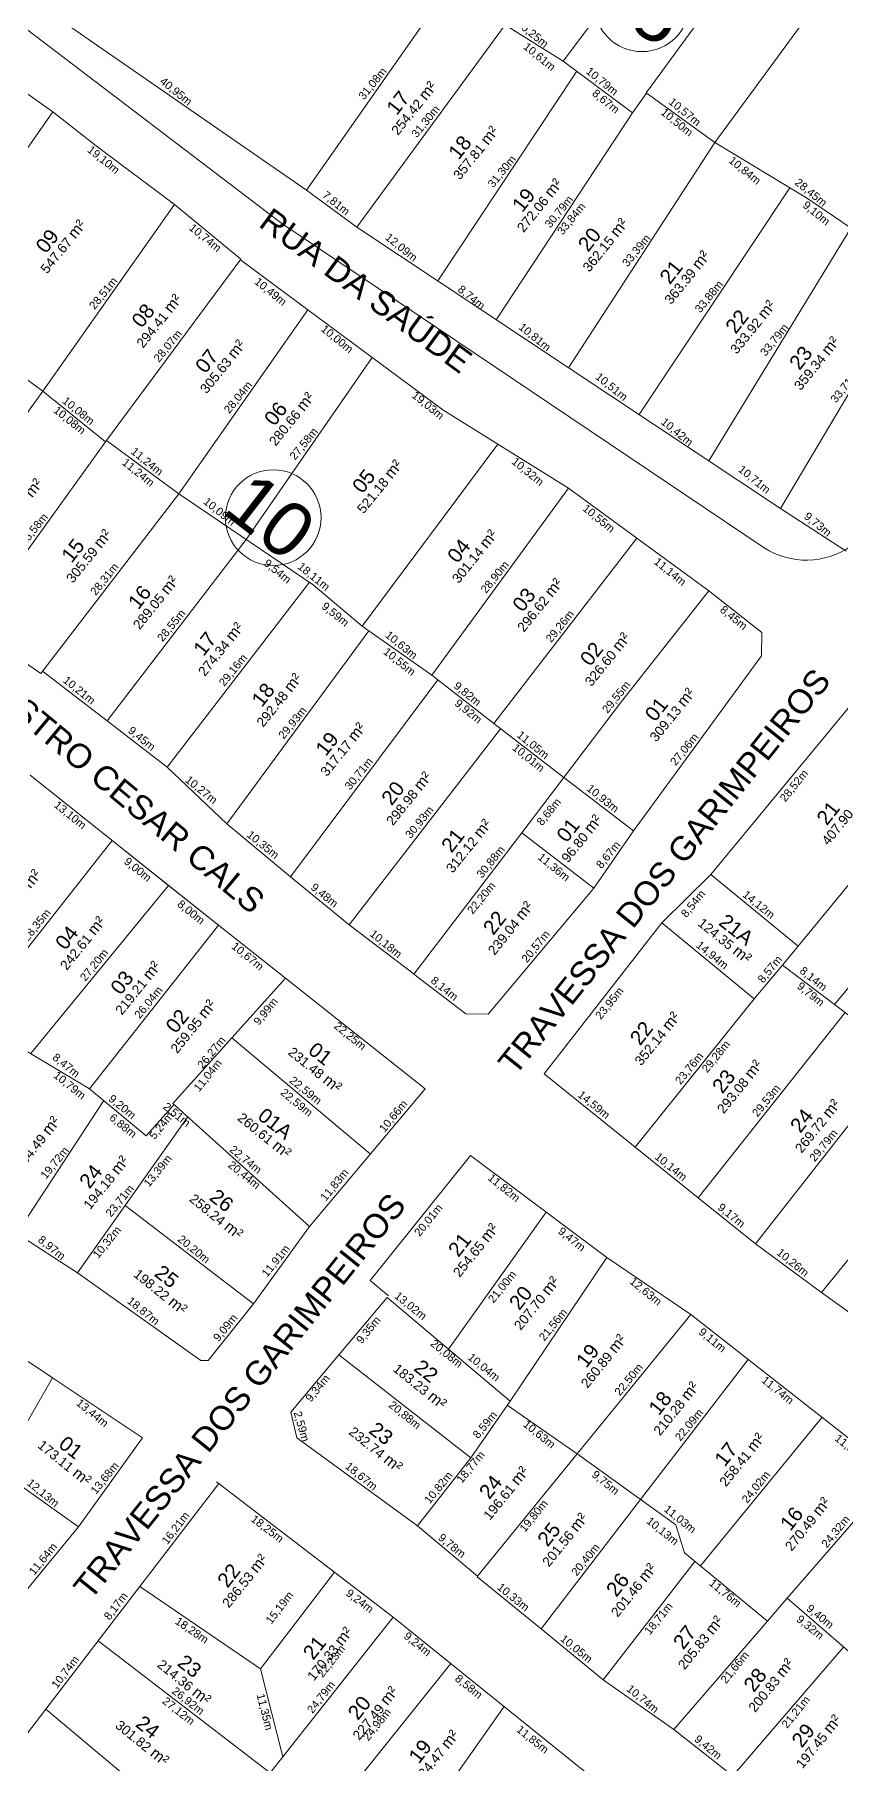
# Model space of a CAD drawing. Header units: metres. Extents: x 3808 to 8215, y 2374 to 6187.
# Drawn here: x 5699.3 to 5800.1, y 4427.9 to 4644.1 of the extents above; entities that cross this region are included whole.
import ezdxf

# ---------------------------------------------------------------- set-up
doc = ezdxf.new("R2010")
doc.units = ezdxf.units.M
doc.linetypes.add('CENTER', pattern=[2, 1.25, -0.25, 0.25, -0.25])
for name, color, linetype in [('0 - Cotas', 7, 'Continuous'), ('0 - Linhas Quadras', 7, 'Continuous'), ('0 - MEIO FIO 2', 251, 'Continuous'), ('0 - Nome Ruas', 7, 'CENTER'), ('0 - Numero de Lotes', 6, 'Continuous'), ('0 - Número de Quadra', 7, 'CENTER'), ('0 - Área Dos Lotes', 1, 'Continuous')]:
    doc.layers.add(name, color=color, linetype=linetype)
doc.styles.add('Arial', font='arial.ttf')
doc.styles.add('pedro', font='arial.ttf', dxfattribs={"height": 3})

msp = doc.modelspace()

# ---------------------------------------------------------------- linework, layer by layer
at = {"layer": '0 - Linhas Quadras', "linetype": 'Continuous', "lineweight": 5}
for p, q in [((5795.194, 4680.508, 0), (5765.365, 4640.758, 0)), ((5802.719, 4673.83, 0), (5776.441, 4637.736, 0)), ((5810.637, 4666.376, 0), (5784.32, 4630.599, 0)), ((5751.149, 4650.125, 0), (5733.243, 4624.626, 0)), ((5733.243, 4624.626, 0), (5699.465, 4647.991, 0)), ((5758.092, 4645.27, 0), (5739.55, 4620.012, 0)), ((5756.581, 4646.207, 0), (5765.365, 4640.758, 0)), ((5765.365, 4640.758, 0), (5774.001, 4634.278, 0)), ((5693.852, 4639.811, 0), (5701.55, 4634.408, 0)), ((5767.06, 4639.487, 0), (5749.671, 4613.293, 0)), ((5774.001, 4634.278, 0), (5775.789, 4636.756, 0)), ((5775.735, 4636.795, 0), (5776.441, 4637.736, 0)), ((5784.32, 4630.599, 0), (5775.735, 4636.795, 0)), ((5701.55, 4634.408, 0), (5684.944, 4610.744, 0)), ((5701.55, 4634.408, 0), (5706.955, 4630.185, 0)), ((5756.988, 4608.435, 0), (5774.001, 4634.278, 0)), ((5716.765, 4622.839, 0), (5706.955, 4630.185, 0)), ((5766.035, 4602.43, 0), (5784.32, 4630.599, 0)), ((5784.32, 4630.599, 0), (5795.756, 4623.665, 0)), ((5739.55, 4620.012, 0), (5733.243, 4624.626, 0)), ((5774.835, 4596.587, 0), (5793.678, 4624.925, 0)), ((5795.756, 4623.665, 0), (5808.383, 4615.107, 0)), ((5716.765, 4622.839, 0), (5700.275, 4599.501, 0)), ((5725.036, 4615.997, 0), (5716.765, 4622.839, 0)), ((5739.55, 4620.012, 0), (5792.52, 4584.848, 0)), ((5801.317, 4619.896, 0), (5783.557, 4590.798, 0)), ((5708.128, 4593.181, 0), (5725.036, 4615.997, 0)), ((5733.428, 4609.686, 0), (5724.992, 4615.937, 0)), ((5792.52, 4584.848, 0), (5809.92, 4614.135, 0)), ((5684.944, 4610.744, 0), (5700.275, 4599.501, 0)), ((5733.428, 4609.686, 0), (5717.306, 4586.661, 0)), ((5733.428, 4609.686, 0), (5750.3, 4597.172, 0)), ((5741.465, 4603.725, 0), (5725.702, 4580.994, 0)), ((5750.3, 4597.172, 0), (5741.465, 4603.725, 0)), ((5683.37, 4576.013, 0), (5700.275, 4599.501, 0)), ((5700.275, 4599.501, 0), (5708.128, 4593.181, 0)), ((5757.18, 4592.883, 0), (5750.295, 4597.165, 0)), ((5691.514, 4570.151, 0), (5708.128, 4593.181, 0)), ((5717.306, 4586.661, 0), (5708.263, 4593.363, 0)), ((5757.18, 4592.883, 0), (5740.225, 4570.142, 0)), ((5766.015, 4587.387, 0), (5757.18, 4592.883, 0)), ((5717.306, 4586.661, 0), (5700.018, 4564.231, 0)), ((5717.306, 4586.661, 0), (5734.098, 4575.327, 0)), ((5766.015, 4587.387, 0), (5748.942, 4564.02, 0)), ((5774.548, 4581.152, 0), (5766.015, 4587.387, 0)), ((5792.52, 4584.848, 0), (5800.725, 4579.514, 0)), ((5725.702, 4580.994, 0), (5708.349, 4558.306, 0)), ((5774.548, 4581.152, 0), (5756.675, 4557.97, 0)), ((5783.559, 4574.569, 0), (5774.548, 4581.152, 0)), ((5715.835, 4552.537, 0), (5733.639, 4575.637, 0)), ((5734.098, 4575.327, 0), (5740.225, 4570.142, 0)), ((5772.662, 4560.715, 0), (5783.559, 4574.569, 0)), ((5783.559, 4574.569, 0), (5790.198, 4569.347, 0)), ((5700.018, 4564.231, 0), (5691.514, 4570.151, 0)), ((5723.297, 4545.432, 0), (5741.059, 4569.557, 0)), ((5740.225, 4570.142, 0), (5748.942, 4564.02, 0)), ((5790.198, 4569.347, 0), (5790.155, 4566.428, 0)), ((5790.155, 4566.428, 0), (5781.183, 4554.179, 0)), ((5708.349, 4558.306, 0), (5700.258, 4564.542, 0)), ((5731.267, 4538.83, 0), (5749.681, 4563.442, 0)), ((5748.942, 4564.02, 0), (5756.675, 4557.97, 0)), ((5765.426, 4551.223, 0), (5772.662, 4560.715, 0)), ((5801.988, 4561.112, 0), (5783.823, 4539.118, 0)), ((5708.349, 4558.306, 0), (5715.835, 4552.537, 0)), ((5738.604, 4532.83, 0), (5757.497, 4557.336, 0)), ((5756.675, 4557.97, 0), (5765.426, 4551.223, 0)), ((5774.125, 4544.592, 0), (5781.183, 4554.179, 0)), ((5715.835, 4552.537, 0), (5723.297, 4545.432, 0)), ((5813.409, 4552.902, 0), (5792.796, 4527.796, 0)), ((5722.25, 4532.774, 0), (5698.709, 4551.531, 0)), ((5765.426, 4551.223, 0), (5760.163, 4544.319, 0)), ((5765.426, 4551.223, 0), (5774.125, 4544.592, 0)), ((5820.086, 4548.102, 0), (5799.283, 4522.865, 0)), ((5723.297, 4545.432, 0), (5731.267, 4538.83, 0)), ((5708.954, 4543.368, 0), (5691.405, 4521.103, 0)), ((5715.993, 4537.759, 0), (5708.954, 4543.368, 0)), ((5760.163, 4544.319, 0), (5746.696, 4526.653, 0)), ((5760.163, 4544.319, 0), (5769.2, 4537.429, 0)), ((5769.2, 4537.429, 0), (5774.125, 4544.592, 0)), ((5783.823, 4539.118, 0), (5777.706, 4533.088, 0)), ((5783.823, 4539.118, 0), (5794.736, 4530.159, 0)), ((5715.993, 4537.759, 0), (5698.753, 4516.723, 0)), ((5722.25, 4532.774, 0), (5715.993, 4537.759, 0)), ((5738.604, 4532.83, 0), (5731.267, 4538.83, 0)), ((5755.98, 4521.672, 0), (5769.2, 4537.429, 0)), ((5722.25, 4532.774, 0), (5706.101, 4512.344, 0)), ((5730.623, 4526.155, 0), (5722.25, 4532.774, 0)), ((5738.604, 4532.83, 0), (5746.7, 4526.658, 0)), ((5762.972, 4514.205, 0), (5777.706, 4533.088, 0)), ((5777.706, 4533.088, 0), (5789.23, 4523.584, 0)), ((5730.623, 4526.155, 0), (5716.536, 4510.518, 0)), ((5748.082, 4512.356, 0), (5730.623, 4526.155, 0)), ((5746.696, 4526.653, 0), (5753.176, 4521.714, 0)), ((5789.23, 4523.584, 0), (5792.796, 4527.796, 0)), ((5792.796, 4527.796, 0), (5807.77, 4516.415, 0)), ((5753.176, 4521.714, 0), (5755.98, 4521.672, 0)), ((5789.23, 4523.584, 0), (5774.343, 4505.064, 0)), ((5782.245, 4498.712, 0), (5800.594, 4521.869, 0)), ((5691.405, 4521.103, 0), (5706.101, 4512.344, 0)), ((5723.927, 4518.722, 0), (5741.227, 4504.194, 0)), ((5789.394, 4492.966, 0), (5807.77, 4516.415, 0)), ((5774.343, 4505.064, 0), (5762.972, 4514.205, 0)), ((5697.053, 4494.258, 0), (5707.893, 4510.858, 0)), ((5706.101, 4512.344, 0), (5713.188, 4506.469, 0)), ((5733.616, 4495.131, 0), (5748.082, 4512.356, 0)), ((5704.604, 4489.327, 0), (5718.404, 4508.835, 0)), ((5713.188, 4506.469, 0), (5716.702, 4510.369, 0)), ((5716.536, 4510.518, 0), (5733.616, 4495.131, 0)), ((5816.615, 4510.348, 0), (5797.67, 4486.882, 0)), ((5774.343, 4505.064, 0), (5782.245, 4498.712, 0)), ((5753.747, 4504.002, 0), (5741.233, 4488.389, 0)), ((5770.82, 4491.251, 0), (5753.747, 4504.002, 0)), ((5782.245, 4498.712, 0), (5789.394, 4492.966, 0)), ((5726.616, 4485.477, 0), (5710.576, 4497.77, 0)), ((5763.226, 4496.923, 0), (5751.021, 4479.787, 0)), ((5697.053, 4494.258, 0), (5704.604, 4489.327, 0)), ((5726.616, 4485.477, 0), (5733.616, 4495.131, 0)), ((5797.67, 4486.882, 0), (5789.394, 4492.966, 0)), ((5704.604, 4489.327, 0), (5720.046, 4478.403, 0)), ((5758.703, 4473.323, 0), (5770.82, 4491.251, 0)), ((5770.82, 4491.251, 0), (5781.328, 4484.15, 0)), ((5741.233, 4488.389, 0), (5743.519, 4486.465, 0)), ((5720.95, 4478.373, 0), (5726.616, 4485.477, 0)), ((5737.317, 4479.094, 0), (5743.339, 4486.251, 0)), ((5743.339, 4486.251, 0), (5758.703, 4473.323, 0)), ((5805.921, 4480.916, 0), (5797.67, 4486.882, 0)), ((5781.328, 4484.15, 0), (5767.098, 4466.716, 0)), ((5803.501, 4466.792, 0), (5781.328, 4484.15, 0)), ((5701.492, 4476.213, 0), (5693.994, 4481.202, 0)), ((5731.302, 4471.945, 0), (5737.317, 4479.094, 0)), ((5737.317, 4479.094, 0), (5753.789, 4466.25, 0)), ((5788.501, 4478.534, 0), (5775.031, 4461.022, 0)), ((5720.046, 4478.403, 0), (5720.95, 4478.373, 0)), ((5694.827, 4464.661, 0), (5701.492, 4476.213, 0)), ((5701.492, 4476.213, 0), (5712.732, 4468.733, 0)), ((5732.027, 4468.726, 0), (5731.302, 4471.945, 0)), ((5758.703, 4473.323, 0), (5753.789, 4466.25, 0)), ((5767.098, 4466.716, 0), (5758.34, 4472.8, 0)), ((5797.744, 4471.299, 0), (5782.503, 4452.727, 0)), ((5712.732, 4468.733, 0), (5704.732, 4457.613, 0)), ((5747.134, 4457.716, 0), (5732.027, 4468.726, 0)), ((5753.789, 4466.25, 0), (5747.134, 4457.716, 0)), ((5767.098, 4466.716, 0), (5754.62, 4451.427, 0)), ((5779.434, 4457.861, 0), (5767.098, 4466.716, 0)), ((5704.732, 4457.613, 0), (5694.827, 4464.661, 0)), ((5806.835, 4464.218, 0), (5793.37, 4448.682, 0)), ((5707.446, 4443.685, 0), (5722.276, 4463.033, 0)), ((5722.01, 4463.236, 0), (5744.095, 4446.309, 0)), ((5775.031, 4461.022, 0), (5762.585, 4444.843, 0)), ((5704.732, 4457.613, 0), (5685.284, 4434.075, 0)), ((5754.62, 4451.427, 0), (5747.134, 4457.716, 0)), ((5780.506, 4454.365, 0), (5779.434, 4457.861, 0)), ((5744.095, 4446.309, 0), (5735.364, 4453.001, 0)), ((5770.369, 4438.49, 0), (5781.809, 4453.296, 0)), ((5790.902, 4445.834, 0), (5780.506, 4454.365, 0)), ((5727.52, 4439.875, 0), (5736.76, 4451.931, 0)), ((5762.585, 4444.843, 0), (5754.579, 4451.378, 0)), ((5727.52, 4439.875, 0), (5712.414, 4450.167, 0)), ((5793.37, 4448.682, 0), (5790.902, 4445.834, 0)), ((5793.37, 4448.682, 0), (5807.589, 4436.359, 0)), ((5728.714, 4426.863, 0), (5744.095, 4446.309, 0)), ((5744.095, 4446.309, 0), (5783.49, 4414.648, 0)), ((5762.585, 4444.843, 0), (5770.369, 4438.49, 0)), ((5790.902, 4445.834, 0), (5779.177, 4432.305, 0)), ((5707.446, 4443.685, 0), (5693.884, 4425.99, 0)), ((5728.562, 4426.991, 0), (5707.2, 4443.364, 0)), ((5800.415, 4442.577, 0), (5786.584, 4426.488, 0)), ((5730.301, 4428.871, 0), (5727.52, 4439.875, 0)), ((5735.648, 4421.052, 0), (5751.296, 4440.522, 0)), ((5779.177, 4432.305, 0), (5770.369, 4438.49, 0)), ((5700.665, 4434.837, 0), (5720.915, 4417.867, 0)), ((5757.984, 4435.147, 0), (5743.408, 4414.549, 0)), ((5779.177, 4432.305, 0), (5793.992, 4420.671, 0))]:
    msp.add_line(p, q, dxfattribs=at)
at = {"layer": '0 - MEIO FIO 2', "lineweight": 5}
for p, q in [((5697.538, 4645.27), (5730.19, 4620.448)), ((5730.19, 4620.448), (5790.463, 4579.916))]:
    msp.add_line(p, q, dxfattribs=at)
msp.add_arc((5795.724, 4588.264), 9.867, 237.78477, 304.6002, dxfattribs=at)
at = {"layer": '0 - Número de Quadra', "linetype": 'ByBlock', "lineweight": 5}
for centre in [(5775.195, 4647.914, 0), (5729.093, 4583.706, 0)]:
    msp.add_circle(centre, 5.979, dxfattribs=at)

# ---------------------------------------------------------------- texts
at = {"layer": '0 - Cotas', "lineweight": 5, "style": 'Arial'}
for s, rotation, p in [('10,25m', 320.93117, (5759.392, 4645.281, 0)), ('10,61m', 320.93117, (5760.273, 4642.39, 0)), ('40,95m', 320.93117, (5714.825, 4638.065, 0)), ('31,08m', 50.93117, (5740.427, 4635.831, 0)), ('10,79m', 320.93117, (5768.102, 4639.316, 0)), ('8,67m', 320.93117, (5768.875, 4636.56, 0)), ('31,30m', 50.93117, (5747.052, 4631.096, 0)), ('10,50m', 320.93117, (5777.462, 4634.199, 0)), ('10,57m', 320.93117, (5778.447, 4635.495, 0)), ('19,10m', 320.93117, (5705.762, 4629.512, 0)), ('31,30m', 50.93117, (5756.596, 4624.845, 0)), ('10,84m', 320.93117, (5785.952, 4628.174, 0)), ('28,45m', 320.93117, (5794.218, 4625.428, 0)), ('7,81m', 320.93117, (5735.151, 4623.845, 0)), ('30,79m', 50.93117, (5763.725, 4619.812, 0)), ('9,10m', 320.93117, (5795.206, 4622.593, 0)), ('33,84m', 50.93117, (5765.285, 4618.945, 0)), ('10,74m', 320.93117, (5718.475, 4619.769, 0)), ('12,09m', 320.93117, (5743.008, 4618.567, 0)), ('33,39m', 50.93117, (5773.409, 4614.969, 0)), ('28,51m', 50.93117, (5706.756, 4609.632, 0)), ('10,49m', 320.93117, (5726.65, 4613.038, 0)), ('8,74m', 320.93117, (5752.072, 4612.069, 0)), ('33,88m', 50.93117, (5782.488, 4609.212, 0)), ('28,07m', 50.93117, (5714.819, 4603.051, 0)), ('10,00m', 320.93117, (5734.966, 4607.118, 0)), ('10,81m', 320.93117, (5759.696, 4607.36, 0)), ('33,79m', 50.93117, (5790.668, 4603.802, 0)), ('10,51m', 320.93117, (5769.287, 4601.15, 0)), ('33,71m', 50.93117, (5799.451, 4597.947, 0)), ('28,04m', 50.93117, (5723.604, 4596.636, 0)), ('10,08m', 320.93117, (5701.524, 4596.967, 0)), ('10,08m', 320.93117, (5702.621, 4598.139, 0)), ('19,03m', 320.93117, (5746.333, 4598.828, 0)), ('10,42m', 320.93117, (5777.48, 4595.512, 0)), ('27,58m', 50.93117, (5731.82, 4590.822, 0)), ('11,24m', 320.93117, (5710.101, 4590.439, 0)), ('11,24m', 320.93117, (5711.204, 4591.81, 0)), ('10,32m', 320.93117, (5758.812, 4590.551, 0)), ('10,71m', 320.93117, (5787.149, 4589.57, 0)), ('10,09m', 320.93117, (5720.264, 4585.555, 0)), ('10,55m', 320.93117, (5767.685, 4584.694, 0)), ('9,73m', 320.93117, (5795.379, 4583.704, 0)), ('28,58m', 50.93117, (5698.058, 4580.128, 0)), ('28,31m', 50.93117, (5706.899, 4573.909, 0)), ('9,54m', 320.93117, (5727.818, 4577.846, 0)), ('18,11m', 320.93117, (5732.058, 4577.435, 0)), ('28,90m', 50.93117, (5755.715, 4574.166, 0)), ('11,14m', 320.93117, (5776.607, 4578.043, 0)), ('28,55m', 50.93117, (5715.262, 4568.113, 0)), ('9,59m', 320.93117, (5735.051, 4572.469, 0)), ('29,26m', 50.93117, (5763.848, 4568.023, 0)), ('8,45m', 320.93117, (5784.865, 4572.042, 0)), ('10,63m', 320.93117, (5743.003, 4568.88, 0)), ('10,55m', 320.93117, (5742.772, 4566.796, 0)), ('29,16m', 50.93117, (5722.974, 4562.549, 0)), ('10,21m', 320.93117, (5702.723, 4563.223, 0)), ('9,82m', 320.93117, (5751.566, 4562.519, 0)), ('29,55m', 50.93117, (5770.899, 4559.177, 0)), ('9,92m', 320.93117, (5751.685, 4560.354, 0)), ('29,93m', 50.93117, (5730.415, 4555.957, 0)), ('9,45m', 320.93117, (5710.849, 4556.945, 0)), ('11,05m', 320.93117, (5759.47, 4556.395, 0)), ('27,06m', 50.93117, (5779.42, 4552.641, 0)), ('10,01m', 320.93117, (5758.902, 4554.792, 0)), ('30,71m', 50.93117, (5738.705, 4549.591, 0)), ('28,52m', 50.93117, (5793.118, 4548.1, 0)), ('10,27m', 320.93117, (5717.985, 4550.783, 0)), ('10,93m', 320.93117, (5768.194, 4549.706, 0)), ('13,10m', 320.93117, (5701.59, 4547.644, 0)), ('8,68m', 50.93117, (5762.712, 4545.14, 0)), ('30,93m', 50.93117, (5746.282, 4543.538, 0)), ('10,35m', 320.93117, (5725.701, 4543.929, 0)), ('9,00m', 320.93117, (5710.346, 4540.582, 0)), ('30,88m', 50.93117, (5755.193, 4538.575, 0)), ('11,36m', 320.93117, (5762.079, 4541.121, 0)), ('8,67m', 50.93117, (5770.139, 4539.768, 0)), ('9,48m', 320.93117, (5733.693, 4537.354, 0)), ('22,20m', 50.93117, (5754.025, 4534.072, 0)), ('8,54m', 50.93117, (5780.758, 4533.663, 0)), ('14,12m', 320.93117, (5787.698, 4536.437, 0)), ('28,35m', 50.93117, (5698.416, 4530.698, 0)), ('8,00m', 320.93117, (5717.009, 4535.248, 0)), ('10,67m', 320.93117, (5723.782, 4529.986, 0)), ('10,18m', 320.93117, (5741.071, 4531.542, 0)), ('20,57m', 50.93117, (5760.827, 4528.013, 0)), ('14,94m', 320.93117, (5781.887, 4530.134, 0)), ('27,20m', 50.93117, (5705.61, 4525.704, 0)), ('8,57m', 50.93117, (5790.354, 4525.464, 0)), ('8,14m', 320.93117, (5748.694, 4525.707, 0)), ('8,14m', 320.93117, (5794.83, 4526.929, 0)), ('26,04m', 50.93117, (5712.412, 4521.021, 0)), ('23,95m', 50.93117, (5770.046, 4520.921, 0)), ('9,79m', 320.93117, (5794.497, 4525.009, 0)), ('9,99m', 50.93117, (5727.305, 4520.2, 0)), ('22,25m', 320.93117, (5736.593, 4520.032, 0)), ('26,27m', 50.93117, (5720.283, 4514.764, 0)), ('29,28m', 50.93117, (5783.363, 4514.267, 0)), ('8,47m', 320.93117, (5701.394, 4516.105, 0)), ('11,04m', 50.93117, (5719.822, 4511.9, 0)), ('23,76m', 50.93117, (5780.023, 4512.787, 0)), ('10,79m', 320.93117, (5701.527, 4513.866, 0)), ('22,59m', 320.93117, (5731.039, 4513.221, 0)), ('9,20m', 320.93117, (5708.402, 4510.93, 0)), ('22,59m', 320.93117, (5729.913, 4511.715, 0)), ('14,59m', 320.93117, (5767.077, 4511.433, 0)), ('29,53m', 50.93117, (5789.656, 4508.753, 0)), ('6,88m', 320.93117, (5708.51, 4508.571, 0)), ('5,24m', 50.93117, (5714.266, 4505.936, 0)), ('2,51m', 320.93117, (5715.227, 4509.955, 0)), ('10,66m', 50.93117, (5743.016, 4506.812, 0)), ('29,79m', 50.93117, (5796.818, 4503.153, 0)), ('19,72m', 50.93117, (5700.675, 4500.977, 0)), ('22,74m', 320.93117, (5723.539, 4504.588, 0)), ('13,39m', 50.93117, (5713.561, 4499.978, 0)), ('20,44m', 320.93117, (5723.348, 4502.663, 0)), ('10,14m', 320.93117, (5776.713, 4503.687, 0)), ('23,71m', 50.93117, (5708.813, 4496.232, 0)), ('11,83m', 50.93117, (5735.668, 4498.221, 0)), ('11,82m', 320.93117, (5755.836, 4501.064, 0)), ('9,17m', 320.93117, (5784.577, 4497.363, 0)), ('20,01m', 50.93117, (5747.403, 4493.821, 0)), ('8,97m', 320.93117, (5699.586, 4493.316, 0)), ('10,32m', 50.93117, (5707.213, 4491.057, 0)), ('20,20m', 320.93117, (5717.059, 4493.387, 0)), ('9,47m', 320.93117, (5764.621, 4494.386, 0)), ('11,91m', 50.93117, (5728.318, 4488.723, 0)), ('10,26m', 320.93117, (5791.951, 4491.723, 0)), ('21,00m', 50.93117, (5756.637, 4485.492, 0)), ('12,63m', 320.93117, (5773.562, 4488.114, 0)), ('18,87m', 320.93117, (5710.744, 4485.664, 0)), ('13,02m', 320.93117, (5744.159, 4486.306, 0)), ('9,09m', 50.93117, (5722.26, 4480.683, 0)), ('9,35m', 50.93117, (5740.154, 4480.399, 0)), ('21,56m', 50.93117, (5762.998, 4480.749, 0)), ('20,08m', 320.93117, (5748.656, 4480.355, 0)), ('9,11m', 320.93117, (5782.203, 4481.783, 0)), ('10,04m', 320.93117, (5753.324, 4478.639, 0)), ('9,34m', 50.93117, (5733.803, 4473.122, 0)), ('22,50m', 50.93117, (5772.45, 4473.895, 0)), ('11,74m', 320.93117, (5790.064, 4475.781, 0)), ('13,44m', 320.93117, (5704.37, 4472.923, 0)), ('2,59m', 286.07981, (5731.633, 4471.888, 0)), ('20,88m', 320.93117, (5743.443, 4472.668, 0)), ('22,09m', 50.93117, (5780.003, 4468.24, 0)), ('8,59m', 50.93117, (5754.722, 4468.544, 0)), ('10,63m', 320.93117, (5760.246, 4470.267, 0)), ('11,52m', 320.93117, (5799.214, 4468.5, 0)), ('13,68m', 50.93117, (5706.934, 4461.592, 0)), ('18,67m', 320.93117, (5738, 4465.019, 0)), ('18,77m', 50.93117, (5752.687, 4462.962, 0)), ('12,13m', 320.93117, (5698.199, 4462.935, 0)), ('10,82m', 50.93117, (5748.663, 4460.402, 0)), ('9,75m', 320.93117, (5768.839, 4463.971, 0)), ('24,02m', 50.93117, (5788.36, 4460.475, 0)), ('16,21m', 52.53127, (5715.856, 4455.315, 0)), ('18,25m', 322.53127, (5726.213, 4458.403, 0)), ('19,80m', 50.93117, (5760.575, 4456.86, 0)), ('11,03m', 320.93117, (5777.854, 4459.659, 0)), ('10,13m', 320.93117, (5775.664, 4458.17, 0)), ('24,32m', 50.93117, (5798.339, 4454.912, 0)), ('11,64m', 50.93117, (5699.214, 4451.476, 0)), ('9,78m', 320.93117, (5749.634, 4456.095, 0)), ('20,40m', 50.93117, (5767.045, 4451.395, 0)), ('10,33m', 320.93117, (5757.002, 4449.909, 0)), ('11,76m', 320.93117, (5783.5, 4450.421, 0)), ('8,17m', 52.53127, (5708.617, 4445.87, 0)), ('15,19m', 52.53127, (5728.85, 4445.368, 0)), ('9,24m', 322.53127, (5738.085, 4449.134, 0)), ('18,28m', 325.73258, (5716.728, 4445.583, 0)), ('18,71m', 50.93117, (5776.185, 4444.031, 0)), ('9,32m', 320.93117, (5794.425, 4445.901, 0)), ('9,40m', 320.93117, (5795.664, 4447.245, 0)), ('9,24m', 321.21156, (5745.325, 4443.792, 0)), ('10,05m', 320.93117, (5764.896, 4443.465, 0)), ('22,23m', 51.65744, (5735.279, 4438.698, 0)), ('21,66m', 50.93117, (5785.721, 4437.936, 0)), ('10,74m', 52.53127, (5702.063, 4437.319, 0)), ('26,92m', 321.6694, (5716.32, 4436.921, 0)), ('24,79m', 51.65744, (5734.009, 4434.202, 0)), ('8,58m', 321.21156, (5751.726, 4438.479, 0)), ('10,74m', 320.93117, (5773.192, 4437.196, 0)), ('27,12m', 321.65744, (5715.133, 4435.662, 0)), ('11,35m', 284.18558, (5727.003, 4436.628, 0)), ('21,21m', 50.93117, (5793.352, 4432.357, 0)), ('24,98m', 51.21156, (5740.986, 4430.784, 0)), ('11,85m', 321.21156, (5759.418, 4432.114, 0)), ('9,42m', 320.93117, (5781.662, 4430.919, 0))]:
    msp.add_text(s, height=1, rotation=rotation, dxfattribs=at).set_placement(p)
at = {"layer": '0 - Nome Ruas', "linetype": 'Continuous', "lineweight": 5, "style": 'pedro'}
for s, rotation, p in [('RUA DA SAÚDE', 323.75435, (5727.125, 4620.174, 0)), ('RUA MINISTRO CESAR CALS', 320.24392, (5681.657, 4571.25, 0)), ('TRAVESSA DOS GARIMPEIROS', 51.28455, (5759.355, 4513.85, 0)), ('TRAVESSA DOS GARIMPEIROS', 51.28455, (5706.253, 4448.306, 0))]:
    msp.add_text(s, height=3, rotation=rotation, dxfattribs=at).set_placement(p)
at = {"layer": '0 - Numero de Lotes', "lineweight": 5, "style": 'Arial'}
for s, rotation, p in [('17', 51.92725, (5744.529, 4633.872, -540.279)), ('18', 51.92725, (5752.277, 4628.311, -540.279)), ('19', 51.92725, (5760.238, 4621.734, -540.279)), ('09', 51.92725, (5700.672, 4616.602, -540.279)), ('20', 51.92725, (5768.471, 4616.796, -540.279)), ('21', 51.92725, (5778.692, 4612.745, -540.279)), ('08', 51.92725, (5712.659, 4607.296, -540.279)), ('22', 51.92725, (5786.92, 4606.553, -540.279)), ('07', 51.92725, (5720.622, 4601.606, -540.279)), ('23', 51.92725, (5794.901, 4602.016, -540.279)), ('06', 51.92725, (5729.239, 4595.039, -540.279)), ('05', 51.92725, (5740.247, 4586.61, -540.279)), ('15', 51.92725, (5703.885, 4577.933, -540.279)), ('04', 51.92725, (5752.135, 4577.896, -540.279)), ('16', 51.92725, (5712.227, 4572.11, -540.279)), ('03', 51.92725, (5760.281, 4571.794, -540.279)), ('17', 51.92725, (5720.375, 4566.273, -540.279)), ('02', 51.92725, (5768.734, 4565.024, -540.279)), ('18', 51.92725, (5727.671, 4559.921, -540.279)), ('01', 51.92725, (5776.845, 4558.099, -540.279)), ('19', 51.92725, (5735.665, 4553.78, -540.279)), ('20', 51.92725, (5743.898, 4547.618, -540.279)), ('21', 51.92725, (5798.324, 4545.13, -540.279)), ('01', 51.92725, (5765.795, 4542.993, -540.279)), ('21', 51.92725, (5751.387, 4541.713, -540.279)), ('04', 51.92725, (5703.115, 4529.547, -540.279)), ('22', 51.92725, (5756.61, 4531.425, -540.279)), ('21A', 321.92725, (5784.668, 4532.92, -540.279)), ('03', 51.92725, (5710.013, 4523.951, -540.279)), ('02', 51.92725, (5716.925, 4519.142, -540.279)), ('22', 51.92725, (5774.964, 4517.632, -540.279)), ('01', 321.92725, (5733.326, 4516.883, -540.279)), ('23', 51.92725, (5785.258, 4511.613, -540.279)), ('01A', 321.92725, (5727.006, 4508.675, -540.279)), ('24', 51.92725, (5795.005, 4506.698, -540.279)), ('24', 51.92725, (5706.116, 4499.738, -540.279)), ('26', 321.92725, (5720.981, 4498.553, -540.279)), ('21', 51.92725, (5752.246, 4491.192, -540.279)), ('25', 321.92725, (5714.102, 4489.057, -540.279)), ('20', 51.92725, (5759.87, 4484.562, -540.279)), ('19', 51.92725, (5768.233, 4477.331, -540.279)), ('22', 321.92725, (5746.547, 4477.238, -540.279)), ('18', 51.92725, (5777.304, 4471.399, -540.279)), ('23', 321.92725, (5740.924, 4469.446, -540.279)), ('01', 321.92725, (5702.121, 4467.684, -540.279)), ('17', 51.92725, (5785.551, 4465.008, -540.279)), ('24', 51.92725, (5756.115, 4460.928, -540.279)), ('16', 51.92725, (5793.757, 4456.965, -540.279)), ('25', 51.92725, (5763.408, 4455.007, -540.279)), ('22', 51.92725, (5723.379, 4449.866, -540.279)), ('26', 51.92725, (5772, 4448.717, -540.279)), ('27', 51.92725, (5780.369, 4442.152, -540.279)), ('21', 51.92725, (5734.091, 4440.85, -540.279)), ('23', 321.92725, (5716.97, 4440.366, -540.279)), ('28', 51.92725, (5789.185, 4436.825, -540.279)), ('20', 51.92725, (5739.695, 4433.339, -540.279)), ('24', 321.92725, (5711.735, 4432.761, -540.279)), ('19', 51.92725, (5747.297, 4427.888, -540.279)), ('29', 51.92725, (5795.199, 4429.89, -540.279))]:
    msp.add_text(s, height=1.8197, rotation=rotation, dxfattribs=at).set_placement(p)
at = {"layer": '0 - Número de Quadra', "linetype": 'Continuous', "lineweight": 5, "style": 'pedro'}
for s, rotation, p in [('05', 328.41724, (5768.82, 4647.798, 0)), ('10', 322.26243, (5722.52, 4584.446, 0))]:
    msp.add_text(s, height=6.7786, rotation=rotation, dxfattribs=at).set_placement(p)
at = {"layer": '0 - Área Dos Lotes', "lineweight": 5, "style": 'Arial'}
for s, height, rotation, p in [('m²', 1.4, 50.93117, (5748.212, 4635.734, 0)), ('254.42 ', 1.2, 50.93117, (5744.687, 4631.391, 0)), ('m²', 1.4, 50.93117, (5755.947, 4630.156, 0)), ('357.81 ', 1.2, 50.93117, (5752.422, 4625.813, 0)), ('m²', 1.4, 50.93117, (5763.921, 4623.596, 0)), ('272.06 ', 1.2, 50.93117, (5760.396, 4619.253, 0)), ('m²', 1.4, 50.93117, (5772.141, 4618.64, 0)), ('m²', 1.4, 50.93117, (5704.343, 4618.448, 0)), ('362.15 ', 1.2, 50.93117, (5768.616, 4614.298, 0)), ('547.67 ', 1.2, 50.93117, (5700.818, 4614.105, 0)), ('m²', 1.4, 50.93117, (5782.363, 4614.59, 0)), ('363.39 ', 1.2, 50.93117, (5778.838, 4610.247, 0)), ('m²', 1.4, 50.93117, (5716.342, 4609.158, 0)), ('m²', 1.4, 50.93117, (5790.59, 4608.397, 0)), ('294.41 ', 1.2, 50.93117, (5712.817, 4604.815, 0)), ('333.92 ', 1.2, 50.93117, (5787.065, 4604.055, 0)), ('m²', 1.4, 50.93117, (5724.292, 4603.451, 0)), ('m²', 1.4, 50.93117, (5798.571, 4603.861, 0)), ('359.34 ', 1.2, 50.93117, (5795.046, 4599.518, 0)), ('305.63 ', 1.2, 50.93117, (5720.767, 4599.108, 0)), ('m²', 1.4, 50.93117, (5732.923, 4596.901, 0)), ('280.66 ', 1.2, 50.93117, (5729.397, 4592.558, 0)), ('m²', 1.4, 50.93117, (5743.918, 4588.455, 0)), ('m²', 1.4, 50.93117, (5698.932, 4586.115, 0)), ('521.18 ', 1.2, 50.93117, (5740.393, 4584.112, 0)), ('m²', 1.4, 50.93117, (5707.555, 4579.778, 0)), ('m²', 1.4, 50.93117, (5755.805, 4579.741, 0)), ('305.59 ', 1.2, 50.93117, (5704.03, 4575.435, 0)), ('301.14 ', 1.2, 50.93117, (5752.28, 4575.399, 0)), ('m²', 1.4, 50.93117, (5715.911, 4573.971, 0)), ('m²', 1.4, 50.93117, (5763.964, 4573.656, 0)), ('289.05 ', 1.2, 50.93117, (5712.386, 4569.629, 0)), ('296.62 ', 1.2, 50.93117, (5760.439, 4569.313, 0)), ('m²', 1.4, 50.93117, (5724.059, 4568.134, 0)), ('m²', 1.4, 50.93117, (5772.405, 4566.869, 0)), ('274.34 ', 1.2, 50.93117, (5720.534, 4563.792, 0)), ('326.60 ', 1.2, 50.93117, (5768.879, 4562.527, 0)), ('m²', 1.4, 50.93117, (5731.355, 4561.782, 0)), ('292.48 ', 1.2, 50.93117, (5727.83, 4557.44, 0)), ('m²', 1.4, 50.93117, (5780.516, 4559.944, 0)), ('309.13 ', 1.2, 50.93117, (5776.99, 4555.601, 0)), ('m²', 1.4, 50.93117, (5739.335, 4555.625, 0)), ('317.17 ', 1.2, 50.93117, (5735.81, 4551.282, 0)), ('m²', 1.4, 50.93117, (5747.582, 4549.48, 0)), ('298.98 ', 1.2, 50.93117, (5744.057, 4545.137, 0)), ('m²', 1.4, 50.93117, (5755.057, 4543.557, 0)), ('m²', 1.4, 50.93117, (5768.878, 4544.114, 0)), ('407.90 ', 1.2, 50.93117, (5798.5, 4542.671, 0)), ('312.12 ', 1.2, 50.93117, (5751.532, 4539.215, 0)), ('96.80 ', 1.2, 50.93117, (5765.941, 4540.496, 0)), ('m²', 1.4, 50.93117, (5698.742, 4537.269, 0)), ('m²', 1.4, 50.93117, (5760.294, 4533.287, 0)), ('m²', 1.4, 50.93117, (5706.798, 4531.408, 0)), ('239.04 ', 1.2, 50.93117, (5756.769, 4528.944, 0)), ('124.35 ', 1.2, 320.93117, (5782.084, 4532.845, 0)), ('242.61 ', 1.2, 50.93117, (5703.273, 4527.066, 0)), ('m²', 1.4, 50.93117, (5713.696, 4525.812, 0)), ('m²', 1.4, 320.93117, (5786.426, 4529.32, 0)), ('219.21 ', 1.2, 50.93117, (5710.171, 4521.47, 0)), ('m²', 1.4, 50.93117, (5720.609, 4521.004, 0)), ('m²', 1.4, 50.93117, (5778.634, 4519.477, 0)), ('259.95 ', 1.2, 50.93117, (5717.084, 4516.661, 0)), ('352.14 ', 1.2, 50.93117, (5775.109, 4515.134, 0)), ('231.48 ', 1.2, 320.93117, (5730.845, 4516.724, 0)), ('m²', 1.4, 50.93117, (5788.942, 4513.474, 0)), ('m²', 1.4, 320.93117, (5735.188, 4513.199, 0)), ('293.08 ', 1.2, 50.93117, (5785.417, 4509.132, 0)), ('m²', 1.4, 50.93117, (5798.688, 4508.56, 0)), ('m²', 1.4, 50.93117, (5701.11, 4506.421, 0)), ('260.61 ', 1.2, 320.93117, (5724.525, 4508.516, 0)), ('269.72 ', 1.2, 50.93117, (5795.163, 4504.217, 0)), ('194.49 ', 1.2, 50.93117, (5697.585, 4502.078, 0)), ('m²', 1.4, 320.93117, (5728.867, 4504.991, 0)), ('m²', 1.4, 50.93117, (5709.716, 4501.496, 0)), ('194.18 ', 1.2, 50.93117, (5706.191, 4497.154, 0)), ('258.24 ', 1.2, 320.93117, (5718.5, 4498.394, 0)), ('m²', 1.4, 320.93117, (5722.842, 4494.869, 0)), ('m²', 1.4, 50.93117, (5755.93, 4493.053, 0)), ('254.65 ', 1.2, 50.93117, (5752.405, 4488.711, 0)), ('198.22 ', 1.2, 320.93117, (5711.517, 4488.983, 0)), ('m²', 1.4, 50.93117, (5763.554, 4486.424, 0)), ('m²', 1.4, 320.93117, (5715.859, 4485.458, 0)), ('207.70 ', 1.2, 50.93117, (5760.028, 4482.081, 0)), ('m²', 1.4, 50.93117, (5771.917, 4479.192, 0)), ('260.89 ', 1.2, 50.93117, (5768.392, 4474.85, 0)), ('183.23 ', 1.2, 320.93117, (5743.962, 4477.164, 0)), ('m²', 1.4, 320.93117, (5748.304, 4473.639, 0)), ('m²', 1.4, 50.93117, (5780.988, 4473.26, 0)), ('210.28 ', 1.2, 50.93117, (5777.463, 4468.918, 0)), ('232.74 ', 1.2, 320.93117, (5738.442, 4469.287, 0)), ('173.11 ', 1.2, 320.93117, (5699.536, 4467.609, 0)), ('m²', 1.4, 50.93117, (5789.235, 4466.869, 0)), ('m²', 1.4, 320.93117, (5742.785, 4465.762, 0)), ('258.41 ', 1.2, 50.93117, (5785.71, 4462.527, 0)), ('m²', 1.4, 320.93117, (5703.879, 4464.084, 0)), ('m²', 1.4, 50.93117, (5759.715, 4462.685, 0)), ('196.61 ', 1.2, 50.93117, (5756.189, 4458.343, 0)), ('m²', 1.4, 50.93117, (5797.441, 4458.826, 0)), ('m²', 1.4, 50.93117, (5767.092, 4456.868, 0)), ('270.49 ', 1.2, 50.93117, (5793.916, 4454.484, 0)), ('201.56 ', 1.2, 50.93117, (5763.567, 4452.526, 0)), ('m²', 1.4, 50.93117, (5727.063, 4451.728, 0)), ('m²', 1.4, 50.93117, (5775.684, 4450.578, 0)), ('286.53 ', 1.2, 50.93117, (5723.538, 4447.385, 0)), ('201.46 ', 1.2, 50.93117, (5772.159, 4446.236, 0)), ('m²', 1.4, 50.93117, (5784.052, 4444.013, 0)), ('m²', 1.4, 50.93117, (5737.691, 4442.608, 0)), ('205.83 ', 1.2, 50.93117, (5780.527, 4439.67, 0)), ('170.33 ', 1.2, 50.93117, (5734.166, 4438.266, 0)), ('214.36 ', 1.2, 320.93117, (5714.489, 4440.207, 0)), ('m²', 1.4, 50.93117, (5792.869, 4438.686, 0)), ('m²', 1.4, 320.93117, (5718.832, 4436.682, 0)), ('m²', 1.4, 50.93117, (5743.378, 4435.201, 0)), ('200.83 ', 1.2, 50.93117, (5789.343, 4434.343, 0)), ('227.49 ', 1.2, 50.93117, (5739.853, 4430.858, 0)), ('301.82 ', 1.2, 320.93117, (5709.237, 4432.616, 0)), ('m²', 1.4, 50.93117, (5798.798, 4431.648, 0)), ('m²', 1.4, 50.93117, (5750.981, 4429.749, 0)), ('197.45 ', 1.2, 50.93117, (5795.273, 4427.305, 0)), ('m²', 1.4, 320.93117, (5713.58, 4429.091, 0)), ('234.47 ', 1.2, 50.93117, (5747.456, 4425.406, 0))]:
    msp.add_text(s, height=height, rotation=rotation, dxfattribs=at).set_placement(p)

doc.saveas('drawing.dxf')
